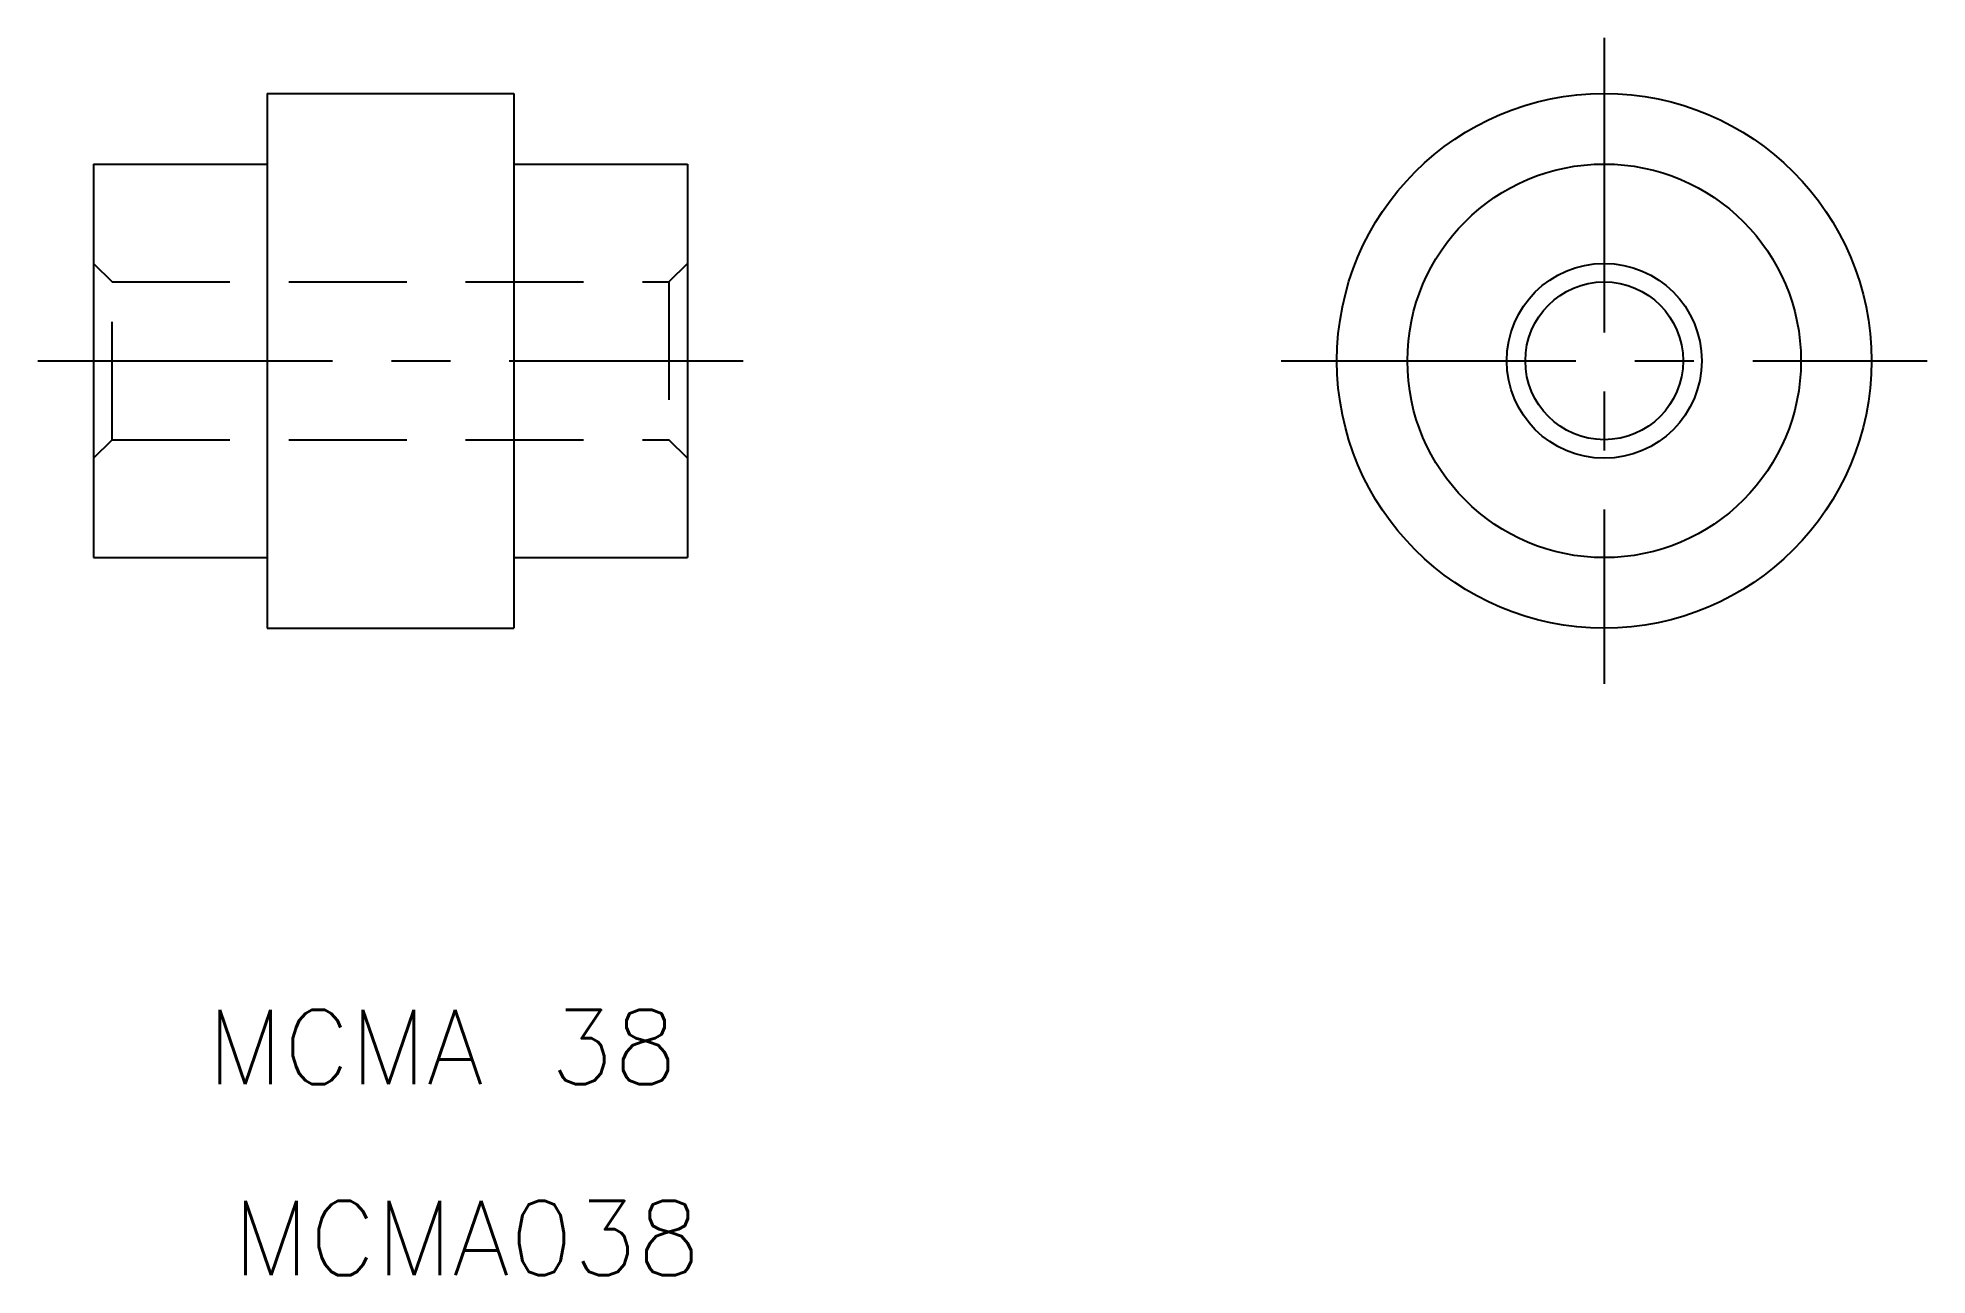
# Model space of a CAD drawing. Extents: x 71 to 173, y 114 to 180.
import ezdxf
from ezdxf.enums import TextEntityAlignment as Align

# ---------------------------------------------------------------- set-up
doc = ezdxf.new("R2010")
doc.units = 0
doc.header["$LTSCALE"] = 0.5
doc.linetypes.add('CENTER', pattern=[50.8, 31.75, -6.35, 6.35, -6.35])
doc.linetypes.add('DASHED', pattern=[19.05, 12.7, -6.35])
doc.layers.get('0').update_dxf_attribs({"linetype": 'CONTINUOUS'})
doc.layers.add('CENTER', color=1, linetype='CENTER')
doc.layers.add('NOTE', color=9, linetype='CONTINUOUS')
doc.styles.get("Standard").update_dxf_attribs({"font": 'txt.shx'})

msp = doc.modelspace()

# ---------------------------------------------------------------- linework, layer by layer
for p, q in [((83.644839, 177.240537), (83.644839, 148.440537)), ((83.644839, 177.240537), (96.944839, 177.240537)), ((86.969839, 177.240537), (86.969839, 177.240637)), ((90.294839, 177.240537), (90.294939, 177.240537)), ((96.944839, 177.240537), (96.944839, 148.440537)), ((74.294839, 173.440537), (83.644839, 173.440537)), ((74.294839, 173.440537), (74.294839, 152.240537)), ((96.944839, 173.440537), (106.294839, 173.440537)), ((106.294839, 173.440537), (106.294839, 152.240537)), ((74.294839, 152.240537), (83.644839, 152.240537)), ((96.944839, 152.240537), (106.294839, 152.240537)), ((83.644839, 148.440537), (96.944839, 148.440537))]:
    msp.add_line(p, q)
at = {"color": 3, "linetype": 'DASHED'}
for p, q in [((74.294839, 168.090537), (75.294839, 167.090537)), ((106.294839, 168.090537), (105.294839, 167.090537)), ((75.294839, 167.090537), (105.294839, 167.090537)), ((75.294839, 158.590537), (75.294839, 167.090537)), ((105.294839, 167.090537), (105.294839, 158.590537)), ((74.294839, 157.590537), (75.294839, 158.590537)), ((75.294839, 158.590537), (105.294839, 158.590537)), ((106.294839, 157.590537), (105.294839, 158.590537))]:
    msp.add_line(p, q, dxfattribs=at)
for radius in [14.4, 10.6, 5.25, 4.25]:
    msp.add_circle((155.682259, 162.840537), radius)
at = {"layer": 'CENTER'}
for p, q in [((155.682259, 180.240537), (155.682259, 145.440537)), ((71.294839, 162.840537), (109.294839, 162.840537)), ((138.282257, 162.840537), (173.08226, 162.840537))]:
    msp.add_line(p, q, dxfattribs=at)

# ---------------------------------------------------------------- texts
at = {"layer": 'NOTE'}
for s, p in [('MCMA 38', (93.077823, 122.678307)), ('MCMA038', (94.403477, 112.387126))]:
    msp.add_text(s, height=4, dxfattribs=at).set_placement(p, align=Align.BOTTOM_CENTER)

doc.saveas('drawing.dxf')
